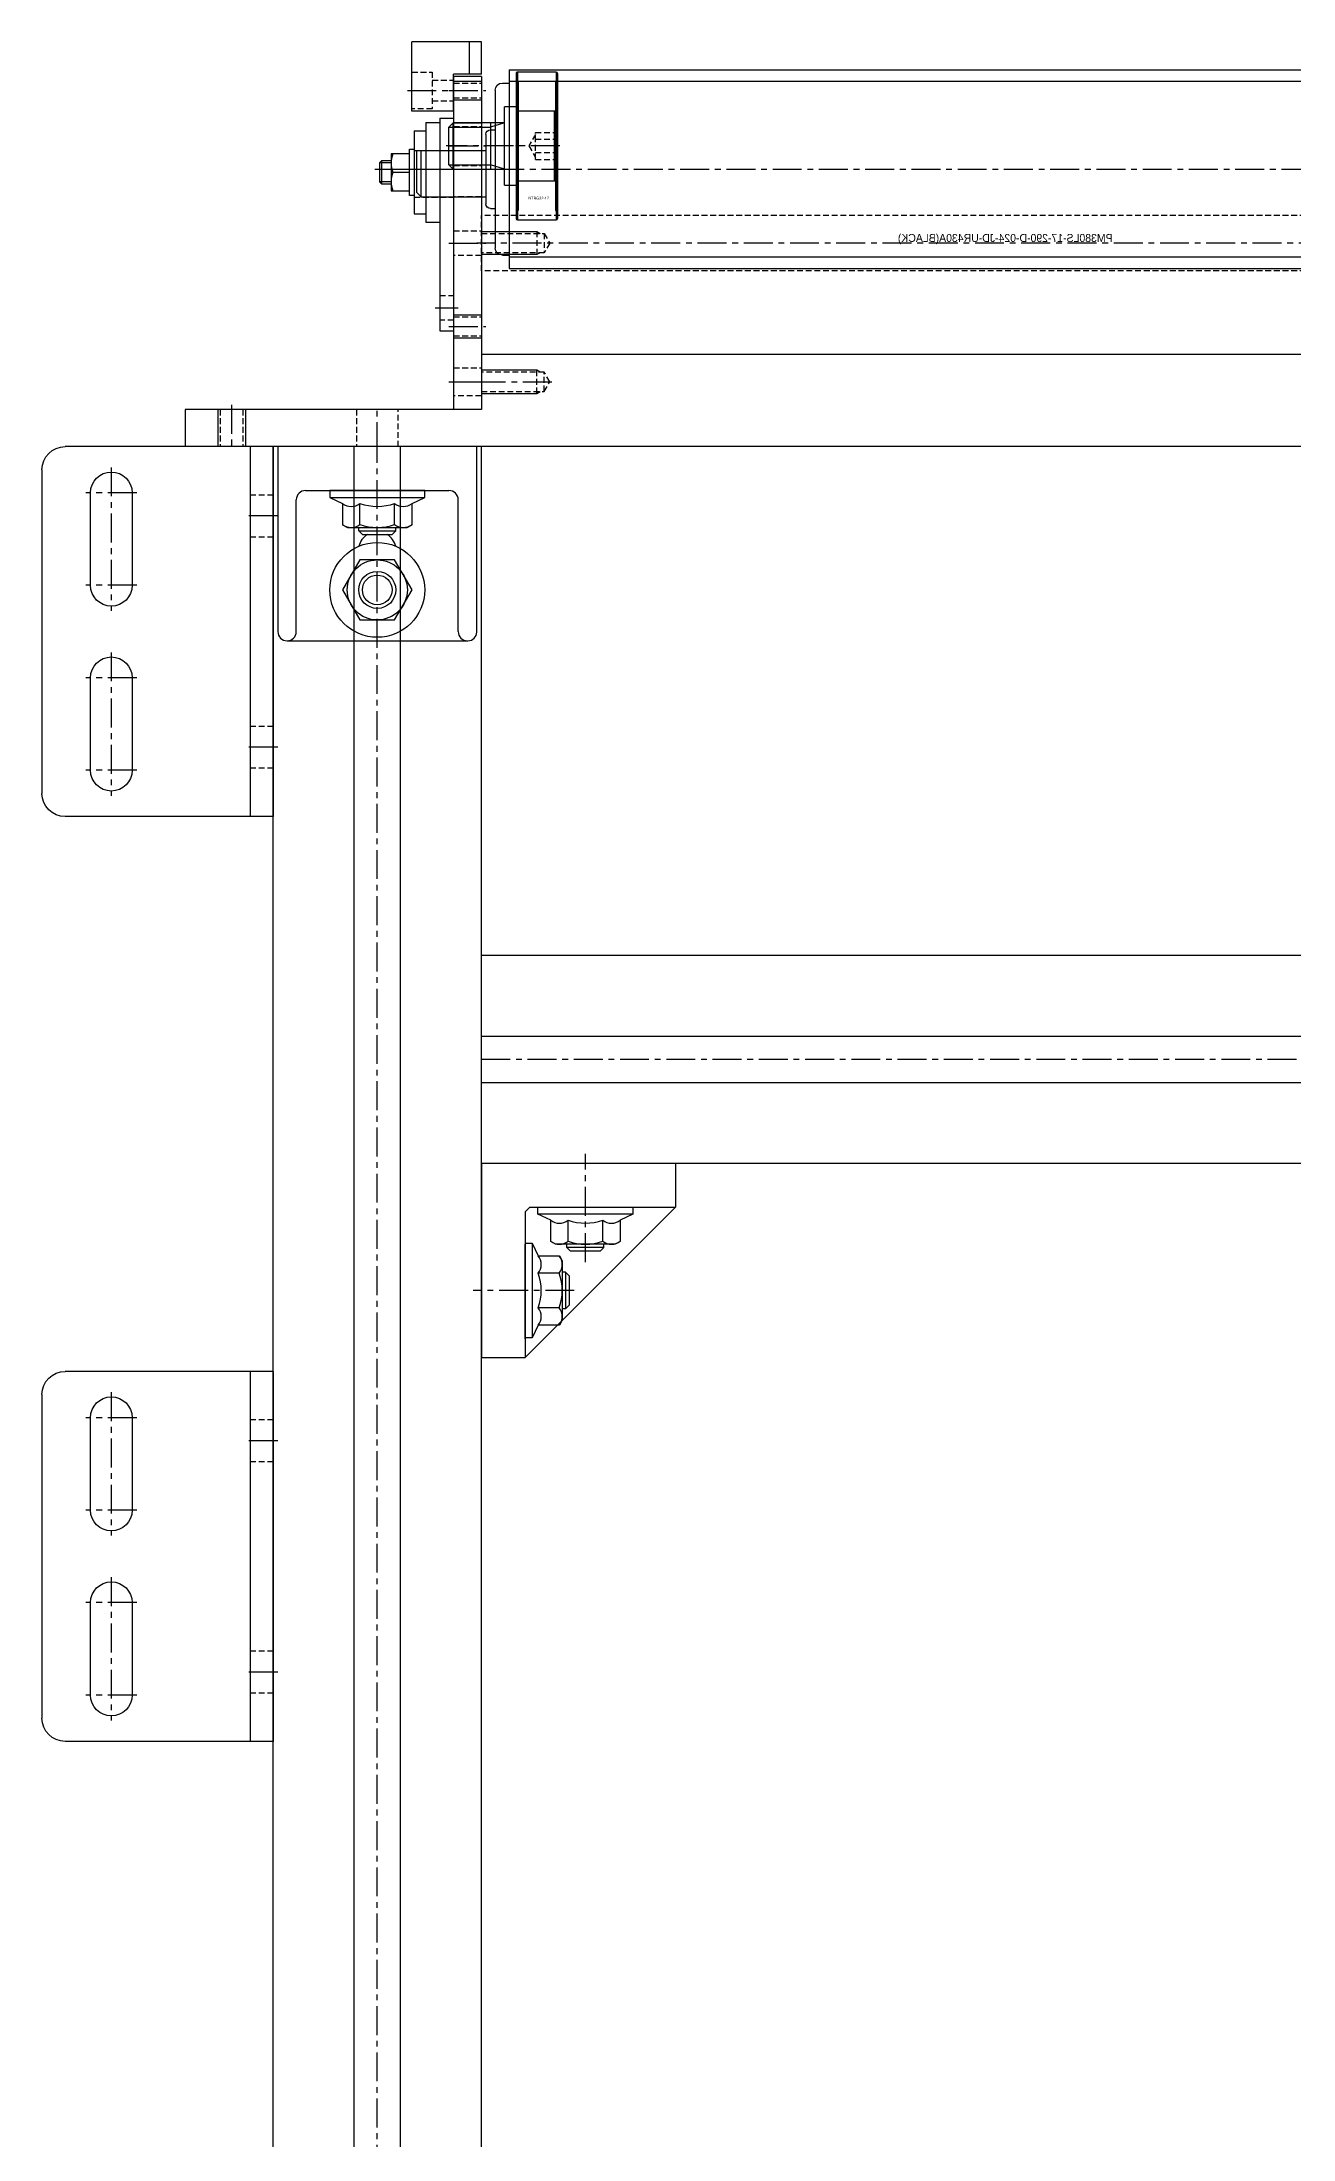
# Model space of a CAD drawing. Header units: inches. Extents: x 0 to 77285, y -118 to 40065.
# Drawn here: x 26409.2 to 26679.7, y 5365.8 to 5819.3 of the extents above; entities that cross this region are included whole.
import ezdxf
from ezdxf.enums import TextEntityAlignment as Align

# ---------------------------------------------------------------- set-up
doc = ezdxf.new("R2010")
doc.units = ezdxf.units.IN
doc.header["$LTSCALE"] = 5
doc.header["$MEASUREMENT"] = 0
doc.linetypes.add('CENTER', pattern=[2, 1.25, -0.25, 0.25, -0.25])
doc.linetypes.add('HIDDEN', pattern=[0.375, 0.25, -0.125])
for name, color, linetype in [('11', 1, 'CENTER'), ('22', 2, 'HIDDEN'), ('44', 4, 'Continuous'), ('55', 5, 'Continuous'), ('A', 8, 'Continuous'), ('BOM-T', 4, 'Continuous'), ('G', 231, 'Continuous'), ('T', 3, 'Continuous')]:
    doc.layers.add(name, color=color, linetype=linetype)
doc.styles.add('SCI', font='')
doc.styles.get("Standard").update_dxf_attribs({"font": 'arial.ttf'})
doc.styles.get('SCI').set_extended_font_data('Gulim')

# ---------------------------------------------------------------- blocks, each defined once
blk = doc.blocks.new('A$Cd39330c3E')
for p, q in [((-6, 10.1), (-6, -11.5)), ((-6, 10.1), (-3, 10.1)), ((-3, 11), (0, 11)), ((-3, 11), (-3, -35)), ((0, 11), (0, -35)), ((-8.5, 8.3), (-8.5, -9.7)), ((-8.5, 8.3), (-6, 8.3)), ((-15.57, 1.8), (-16, 1.37)), ((-16, 1.37), (-16, -2.77)), ((-13.5, 1.8), (-15.57, 1.8)), ((-15.57, 1.8), (-15.57, -3.2)), ((-9.5, 3.3), (-13.5, 3.3)), ((-13.5, 3.3), (-13.5, -4.7)), ((-9.5, -5.7), (-9.5, 4.3)), ((-9.5, 4.3), (-8.5, 4.3)), ((-9.5, -4.7), (-9.5, 3.3)), ((-8.5, 4.3), (-8.5, -5.7)), ((-16, -2.77), (-15.57, -3.2)), ((-15.57, -3.2), (-13.5, -3.2)), ((-9.5, -0.7), (-13.14, -0.7)), ((-13.5, -4.7), (-9.5, -4.7)), ((-8.5, -5.7), (-9.5, -5.7)), ((-8.5, -9.7), (-6, -9.7)), ((-6, -11.5), (-3, -11.5)), ((-3, -35), (0, -35))]:
    blk.add_line(p, q)
for centre in [(-7.72, 1.3), (-7.72, -2.7)]:
    blk.add_arc(centre, 5.78, 159.7438, 200.2562)
at = {"layer": '11'}
for p, q in [((-17, 0), (1, 0)), ((-4, -30), (1, -30))]:
    blk.add_line(p, q, dxfattribs=at)
at = {"layer": '22'}
for p, q in [((-8.5, 4.05), (0, 4.05)), ((-8.5, -6.05), (0, -6.05)), ((-3, -27.35), (0, -27.35)), ((0, -32.65), (-3, -32.65))]:
    blk.add_line(p, q, dxfattribs=at)
at = {"layer": 'T'}
for p, q in [((-13.5, 1.37), (-16, 1.37)), ((-13.5, -2.77), (-16, -2.77))]:
    blk.add_line(p, q, dxfattribs=at)
blk = doc.blocks.new('A$C00f3e74d')
for p, q in [((6, 10.5), (-9, 10.5)), ((-9, -4.5, 0), (-9, 10.5, 0)), ((3.36, 10.5), (3.36, 3.5)), ((6, 3.5, 0), (6, 10.5, 0)), ((6, 3.5), (0, 3.5)), ((0, -4.5), (0, 3.5)), ((0, -4.5), (-9, -4.5))]:
    blk.add_line(p, q)
at = {"layer": '11'}
blk.add_line((-10, 0), (2, 0), dxfattribs=at)
at = {"layer": '22'}
for p, q in [((-9, 4), (-4.6, 4)), ((-4.6, 4), (-4.6, -4)), ((-4.6, 2.25), (0, 2.25)), ((-4.6, -4), (-9, -4)), ((-4.6, -2.25), (0, -2.25))]:
    blk.add_line(p, q, dxfattribs=at)
blk = doc.blocks.new('A$C983f10cb')
for p, q in [((-10, 6), (292, 6, 0)), ((292, -6, 0), (292, 6, 0)), ((-10, -6), (292, -6, 0))]:
    blk.add_line(p, q)
at = {"layer": '11'}
blk.add_line((-11, 0), (293, 0, 0), dxfattribs=at)
at = {"layer": '22'}
for p, q in [((278.4, 2.07, 0), (277.21, 0, 0)), ((277.21, 0, 0), (278.4, -2.07, 0)), ((292, 2.07, 0), (278.4, 2.07, 0)), ((278.4, 2.07, 0), (278.4, -2.07, 0)), ((280, 2.5, 0), (280, -2.5, 0)), ((278.4, -2.07, 0), (292, -2.07, 0))]:
    blk.add_line(p, q, dxfattribs=at)
at = {"layer": 'T'}
for p, q in [((280, 2.5, 0), (279.25, 2.07, 0)), ((292, 2.5, 0), (280, 2.5, 0)), ((279.25, -2.07, 0), (280, -2.5, 0)), ((280, -2.5, 0), (292, -2.5, 0))]:
    blk.add_line(p, q, dxfattribs=at)
blk = doc.blocks.new('A$C76fe3149')
for p, q in [((285, 21.5), (-5, 21.5)), ((285, 19), (-5, 19)), ((285, 21.5), (285, -21.5)), ((286.46, 18.6), (285, 18.6)), ((288, 17.06), (288, -17.06)), ((289, 8.5), (288, 8.5)), ((290, 7.5), (290, -7.5)), ((305, 4), (290, 4)), ((304, -6), (304, 4)), ((305, 4), (305, -5)), ((289, -8.5), (288, -8.5)), ((304, -6), (290, -6)), ((305, -5), (304, -6)), ((285, -19), (-5, -19)), ((285, -21.5), (-5, -21.5)), ((286.46, -18.6), (285, -18.6))]:
    blk.add_line(p, q)
for centre, radius, start, end in [((286.46, 17.06), 1.54, 0, 90), ((289, 7.5), 1, 0, 90), ((289, -7.5), 1, 270, 0), ((286.46, -17.06), 1.54, 270, 0)]:
    blk.add_arc(centre, radius, start, end)
at = {"layer": '11'}
blk.add_line((308, 0), (-28, 0), dxfattribs=at)
at = {"layer": '44', "style": 'SCI'}
blk.add_text('PM380LS-17-290-D-024-JD-UR430A(BLACK)', height=1.7308, dxfattribs=at).set_placement((177.73, -14.89), align=Align.MIDDLE_CENTER)
blk = doc.blocks.new('A$C64dee120')
for p, q in [((151, 20), (-151, 20)), ((151, 20), (151, 8)), ((151, 8), (215, 8)), ((215, 8, 0), (215, 0, 0)), ((-215, 0), (215, 0))]:
    blk.add_line(p, q)
at = {"layer": '11'}
for p, q in [((152, 14), (135.21, 14)), ((173.5, -1), (173.5, 9)), ((205, 9, 0), (205, -1, 0))]:
    blk.add_line(p, q, dxfattribs=at)
at = {"layer": '22'}
for p, q in [((136.21, 14), (137.4, 16.07)), ((137.4, 11.93), (136.21, 14)), ((137.4, 16.07), (151, 16.07)), ((137.4, 11.93), (137.4, 16.07)), ((139, 11.5), (139, 16.5)), ((151, 11.93), (137.4, 11.93)), ((169, 0), (169, 8)), ((178, 8), (178, 0)), ((202.54, 8, 0), (202.54, 0, 0)), ((207.46, 8, 0), (207.46, 0, 0))]:
    blk.add_line(p, q, dxfattribs=at)
at = {"layer": 'T'}
for p, q in [((138.25, 16.07), (139, 16.5)), ((139, 16.5), (151, 16.5)), ((139, 11.5), (138.25, 11.93)), ((151, 11.5), (139, 11.5)), ((202, 8, 0), (202, 0, 0)), ((208, 8, 0), (208, 0, 0))]:
    blk.add_line(p, q, dxfattribs=at)
blk = doc.blocks.new('A$C3c9612c8')
for p, q in [((-6, 66, 0), (-6, -6)), ((0, 66), (-6, 66)), ((0, 66, 0), (0, -6)), ((0, -6, 0), (-6, -6, 0))]:
    blk.add_line(p, q)
at = {"layer": '11'}
for p, q in [((-7, 63), (1, 63)), ((-7, 51), (1, 51)), ((-7, 46), (1, 46)), ((-7, 30, 0), (1, 30, 0)), ((-7, 12, 0), (1, 12, 0)), ((-7, 0, 0), (1, 0, 0))]:
    blk.add_line(p, q, dxfattribs=at)
at = {"layer": '22'}
for p, q in [((-6, 64.62), (0, 64.62)), ((-6, 61.38), (0, 61.38)), ((-6, 55.19), (0, 55.19)), ((-6, 46.81), (0, 46.81)), ((0, 40), (-6, 40)), ((-6, 32.65, 0), (0, 32.65, 0)), ((0, 27.35, 0), (-6, 27.35, 0)), ((-6, 14.07, 0), (0, 14.07, 0)), ((-6, 9.93, 0), (0, 9.93, 0)), ((-6, 3, 0), (0, 3, 0)), ((0, -3, 0), (-6, -3, 0))]:
    blk.add_line(p, q, dxfattribs=at)
at = {"layer": 'T'}
for p, q in [((-6, 65), (0, 65)), ((-6, 61), (0, 61)), ((-6, 56), (0, 56)), ((-6, 46), (0, 46)), ((-6, 14.5, 0), (0, 14.5, 0)), ((-6, 9.5, 0), (0, 9.5, 0))]:
    blk.add_line(p, q, dxfattribs=at)
blk = doc.blocks.new('A$Cf6608077')
for p, q in [((2.5, 15.7), (2.5, -15.7)), ((2.93, 13.95), (2.5, 13.95)), ((2.8, 16), (2.8, -16)), ((11.2, 16), (2.8, 16)), ((2.93, 13.95), (2.93, -13.95)), ((11.07, 13.95), (11.07, -13.95)), ((11.5, 13.95), (11.07, 13.95)), ((11.2, 16), (11.2, -16)), ((11.5, 15.7), (11.5, -15.7)), ((2.93, 9.65), (2.5, 9.65)), ((11.5, 9.65), (11.07, 9.65)), ((-11.08, 5), (-12, 4.08)), ((-11.08, -5), (-11.08, 5)), ((0, 5), (-11.08, 5)), ((0, -8.5), (0, 8.5)), ((2.5, 8.5), (0, 8.5)), ((11.2, 7.5), (2.8, 7.5)), ((10.8, 7.5), (2.8, 7.5)), ((11.2, 7.1), (10.8, 7.5)), ((10.8, -7.5), (10.8, 7.5)), ((-12, -4.08), (-12, 4.08)), ((-12, -4.08), (-11.08, -5)), ((-11.08, -5), (0, -5)), ((0, -8.5), (2.5, -8.5)), ((2.8, -7.5), (11.2, -7.5)), ((2.8, -7.5), (10.8, -7.5)), ((10.8, -7.5), (11.2, -7.1)), ((2.5, -9.65), (2.93, -9.65)), ((11.07, -9.65), (11.5, -9.65)), ((2.5, -13.95), (2.93, -13.95)), ((2.8, -16), (11.2, -16)), ((11.07, -13.95), (11.5, -13.95))]:
    blk.add_line(p, q)
for centre, start, end in [((2.8, 15.7), 90, 180), ((11.2, 15.7), 0, 90), ((2.8, 7.8), 180, 270), ((2.8, 7.8), 180, 270), ((11.2, 7.8), 270, 0), ((2.8, -7.8), 90, 180), ((2.8, -7.8), 90, 180), ((11.2, -7.8), 0, 90), ((2.8, -15.7), 180, 270), ((11.2, -15.7), 270, 0)]:
    blk.add_arc(centre, 0.3, start, end)
blk.add_point((2.5, 0))
at = {"layer": '11'}
blk.add_line((11.95, 0), (-12.6, 0), dxfattribs=at)
at = {"layer": '22'}
for p, q in [((6.7, 2.5), (5.26, 0)), ((5.26, 0), (6.7, -2.5)), ((6.7, 2.89), (11.2, 2.89)), ((6.7, -2.89), (6.7, 2.89)), ((6.7, 1.44), (11.2, 1.44)), ((6.7, -1.44), (11.2, -1.44)), ((6.7, -2.89), (11.2, -2.89))]:
    blk.add_line(p, q, dxfattribs=at)
at = {"layer": 'T'}
for p, q in [((0, 5), (-3, 4.08)), ((-3, 5), (-3, -5)), ((-12, 4.08), (-3, 4.08)), ((-12, -4.08), (-3, -4.08)), ((0, -5), (-3, -4.08))]:
    blk.add_line(p, q, dxfattribs=at)
at = {"layer": 'BOM-T', "color": 4}
blk.add_text('NTBG32-12', height=0.6, dxfattribs=at).set_placement((5.17, -11.57, 0))
blk = doc.blocks.new('A$C571f20eb')
at = {"xscale": -1}
blk.add_blockref('A$C3c9612c8', (314.5, 14), dxfattribs=at)
blk.add_blockref('A$C64dee120', (163.5, 0))
at = {"layer": '22'}
blk.add_blockref('A$C983f10cb', (22.5, 44, 0), dxfattribs=at)
at = {"layer": '44', "xscale": -1}
for name, p in [('A$Cf6608077', (309.5, 65, 0)), ('A$Cd39330c3E', (320.5, 60, 0))]:
    blk.add_blockref(name, p, dxfattribs=at)
at = {"layer": '55'}
blk.add_blockref('A$C76fe3149', (23.5, 60, 0), dxfattribs=at)
at = {"layer": 'G', "xscale": -1}
blk.add_blockref('A$C00f3e74d', (320.5, 77, 0), dxfattribs=at)
blk = doc.blocks.new('A$C632A6005')
for p, q in [((-21.5, 0), (-21.5, -40)), ((21.5, 0), (-21.5, 0)), ((21.5, -40.1), (21.5, 0)), ((-17.5, -40), (-17.5, -11.5)), ((-15.5, -9.5), (15.5, -9.5)), ((10.25, -9.5), (-10.25, -9.5)), ((-10.25, -9.5), (-10.25, -11)), ((-10.25, -11), (10.25, -11)), ((-10.25, -11), (-7.51, -12.3)), ((-7.51, -12.3), (-7.51, -16.89)), ((-3.75, -16.86), (-3.75, -12.3)), ((3.76, -16.86), (3.76, -12.3)), ((7.51, -12.3), (10.25, -11)), ((7.51, -16.89), (7.51, -12.3)), ((10.25, -11), (10.25, -9.5)), ((17.5, -40), (17.5, -11.5)), ((-7.51, -16.89), (-6.44, -17.5)), ((-6.44, -17.5), (6.45, -17.5)), ((-4, -18.2), (-4, -17.5)), ((4, -18.2), (4, -17.5)), ((6.45, -17.5), (7.51, -16.89)), ((-4, -18.2), (4, -18.2)), ((-3.2, -19), (-4, -18.2)), ((-3.2, -19), (3.2, -19)), ((3.2, -19), (4, -18.2)), ((-3.75, -24.5), (-7.5, -31)), ((3.75, -24.5), (-3.75, -24.5)), ((7.51, -31), (3.75, -24.5)), ((-7.5, -31), (-3.75, -37.5)), ((3.75, -37.5), (7.51, -31)), ((-3.75, -37.5), (3.75, -37.5)), ((-19.5, -42), (19.6, -42))]:
    blk.add_line(p, q)
for radius in [10.25, 6.5, 4, 3.2]:
    blk.add_circle((0, -31), radius)
for centre, radius, start, end in [((-15.5, -11.5), 2, 90, 180), ((-5.63, -9.89), 3.06, 232.1211, 307.8789), ((0, -1.68), 11.26, 250.5288, 289.4712), ((5.63, -9.89), 3.06, 232.1211, 307.8789), ((15.5, -11.5), 2, 0, 90), ((-5.63, -14.44), 3.06, 232.1211, 307.8789), ((0, -6.24), 11.26, 250.5288, 289.4712), ((5.63, -14.44), 3.06, 232.1211, 307.8789), ((0, -22.5), 4.1, 121.3886, 166.7272), ((0, -22.5), 4.1, 13.2728, 58.6114), ((-19.5, -40), 2, 180, 270), ((-19.5, -40), 2, 270, 0), ((19.5, -40), 2, 180, 270), ((19.6, -40.1), 1.9, 270, 0)]:
    blk.add_arc(centre, radius, start, end)
blk = doc.blocks.new('af!@$!2^^&&@$aD읾ㅇㄹA$C5BB358B1')
for p, q in [((1.74, 42), (43.74, 42)), ((1.74, 42), (1.74, 0)), ((43.74, 42), (43.74, 32.5)), ((12.24, 32.5), (11.24, 31.5)), ((43.74, 32.5), (11.24, 0)), ((12.24, 32.5), (43.74, 32.5)), ((13.99, 32.5), (34.49, 32.5)), ((13.99, 31), (13.99, 32.5)), ((34.49, 32.5), (34.49, 31)), ((11.24, 31.5), (11.24, 0)), ((34.49, 31), (13.99, 31)), ((16.73, 29.7), (13.99, 31)), ((16.73, 25.11), (16.73, 29.7)), ((20.48, 25.14), (20.48, 29.7)), ((27.99, 25.14), (27.99, 29.7)), ((34.49, 31), (31.74, 29.7)), ((31.74, 29.7), (31.74, 25.11)), ((11.24, 24.75), (12.74, 24.75)), ((11.24, 4.04), (11.24, 24.54)), ((12.74, 24.75), (12.74, 4.25)), ((12.74, 24.75), (14.04, 22.01)), ((17.79, 24.5), (16.73, 25.11)), ((30.68, 24.5), (17.79, 24.5)), ((20.24, 23.8), (20.24, 24.5)), ((28.24, 23.8), (20.24, 23.8)), ((21.04, 23), (20.24, 23.8)), ((27.44, 23), (21.04, 23)), ((27.44, 23), (28.24, 23.8)), ((28.24, 23.8), (28.24, 24.5)), ((31.74, 25.11), (30.68, 24.5)), ((14.04, 22.01), (18.63, 22.01)), ((18.59, 18.25), (14.04, 18.25)), ((18.63, 22.01), (19.24, 20.94)), ((19.24, 20.94), (19.24, 8.06)), ((19.94, 18.5), (19.24, 18.5)), ((19.94, 18.5), (19.94, 10.5)), ((20.74, 17.7), (19.94, 18.5)), ((20.74, 17.7), (20.74, 11.3)), ((18.59, 10.75), (14.04, 10.75)), ((19.94, 10.5), (19.24, 10.5)), ((20.74, 11.3), (19.94, 10.5)), ((14.04, 6.99), (12.74, 4.25)), ((18.63, 6.99), (14.04, 6.99)), ((19.24, 8.06), (18.63, 6.99)), ((12.74, 4.25), (11.24, 4.25)), ((1.74, 0), (11.24, 0))]:
    blk.add_line(p, q)
for centre, radius, start, end in [((18.61, 32.11), 3.06, 232.1211, 307.8789), ((24.24, 40.32), 11.26, 250.5288, 289.4712), ((29.87, 32.11), 3.06, 232.1211, 307.8789), ((18.61, 27.56), 3.06, 232.1211, 307.8789), ((24.24, 35.76), 11.26, 250.5288, 289.4712), ((29.87, 27.56), 3.06, 232.1211, 307.8789), ((11.62, 20.13), 3.06, 322.1211, 37.8789), ((3.42, 14.5), 11.26, 340.5288, 19.4712), ((16.18, 20.13), 3.06, 322.1211, 37.8789), ((7.98, 14.5), 11.26, 340.5288, 19.4712), ((11.62, 8.87), 3.06, 322.1211, 37.8789), ((16.18, 8.87), 3.06, 322.1211, 37.8789)]:
    blk.add_arc(centre, radius, start, end)
at = {"layer": '11'}
for p, q in [((24.24, 20.66), (24.24, 44.03)), ((21.83, 14.5), (0, 14.5))]:
    blk.add_line(p, q, dxfattribs=at)
blk = doc.blocks.new('A$C4ffddd3a')
for p, q in [((-10, -675), (-10, 38.5, 0)), ((35, 38.5, 0), (-10, 38.5, 0)), ((35, -675), (35, 38.5, 0)), ((35, -71.5, 0), (337, -71.5, 0)), ((35, -116.5, 0), (337, -116.5, 0))]:
    blk.add_line(p, q)
at = {"layer": '11'}
for p, q in [((12.5, -675), (12.5, 38.5, 0)), ((35, -94, 0), (337, -94, 0))]:
    blk.add_line(p, q, dxfattribs=at)
at = {"layer": 'A'}
for p, q in [((7.5, -675), (7.5, 38.5, 0)), ((17.5, -675), (17.5, 38.5, 0)), ((35, -89, 0), (337, -89, 0)), ((35, -99, 0), (337, -99, 0))]:
    blk.add_line(p, q, dxfattribs=at)
at = {"layer": '44'}
blk.add_blockref('A$C632A6005', (12.5, 38.5, 0), dxfattribs=at)
at = {"layer": '44', "extrusion": (0, 0, -1), "xscale": -1, "zscale": -1}
blk.add_blockref('af!@$!2^^&&@$aD읾ㅇㄹA$C5BB358B1', (-33.26, -158.5, 0), dxfattribs=at)
blk = doc.blocks.new('A$Ce5460b59')
for p, q in [((0, 0, 0), (45, 0, 0)), ((0, 0), (0, -80)), ((5, 0), (5, -80)), ((50, -5), (50, -75)), ((0, -80, 0), (45, -80, 0))]:
    blk.add_line(p, q)
blk.add_lwpolyline([(39.5, -10, 1), (30.5, -10), (30.5, -30, 1), (39.5, -30)], format="xyb", close=True)
at = {"elevation": 0}
blk.add_lwpolyline([(39.5, -50, 1), (30.5, -50), (30.5, -70, 1), (39.5, -70)], format="xyb", close=True, dxfattribs=at)
for centre, start, end in [((45, -5, 0), 0, 90), ((45, -75, 0), 270, 0)]:
    blk.add_arc(centre, 5, start, end)
at = {"layer": '11'}
for p, q in [((35, -4.5), (35, -35.5)), ((29.5, -10), (40.5, -10)), ((-1, -15, 0), (6, -15, 0)), ((29.5, -30), (40.5, -30)), ((35, -44.5, 0), (35, -75.5, 0)), ((29.5, -50, 0), (40.5, -50, 0)), ((-1, -65, 0), (6, -65, 0)), ((29.5, -70, 0), (40.5, -70, 0))]:
    blk.add_line(p, q, dxfattribs=at)
at = {"layer": '22'}
for p, q in [((0, -10.5, 0), (5, -10.5, 0)), ((5, -19.5, 0), (0, -19.5, 0)), ((0, -60.5, 0), (5, -60.5, 0)), ((5, -69.5, 0), (0, -69.5, 0))]:
    blk.add_line(p, q, dxfattribs=at)
blk = doc.blocks.new('A$Cba19a6fb')
at = {"xscale": -1}
for p in [(-196, 110), (-196, -90)]:
    blk.add_blockref('A$Ce5460b59', p, dxfattribs=at)
blk.add_blockref('A$C4ffddd3a', (-186, 71.5, 0))
blk = doc.blocks.new('A$C4e1bf573')
at = {"xscale": -1}
blk.add_blockref('A$C571f20eb', (163.5, -81.5, 0), dxfattribs=at)
blk.add_blockref('A$Cba19a6fb', (0, -191.5, 0))

msp = doc.modelspace()

# ---------------------------------------------------------------- block references
msp.add_blockref('A$C4e1bf573', (26655.24648877, 5813.27264703, 0.00000001))

doc.saveas('drawing.dxf')
